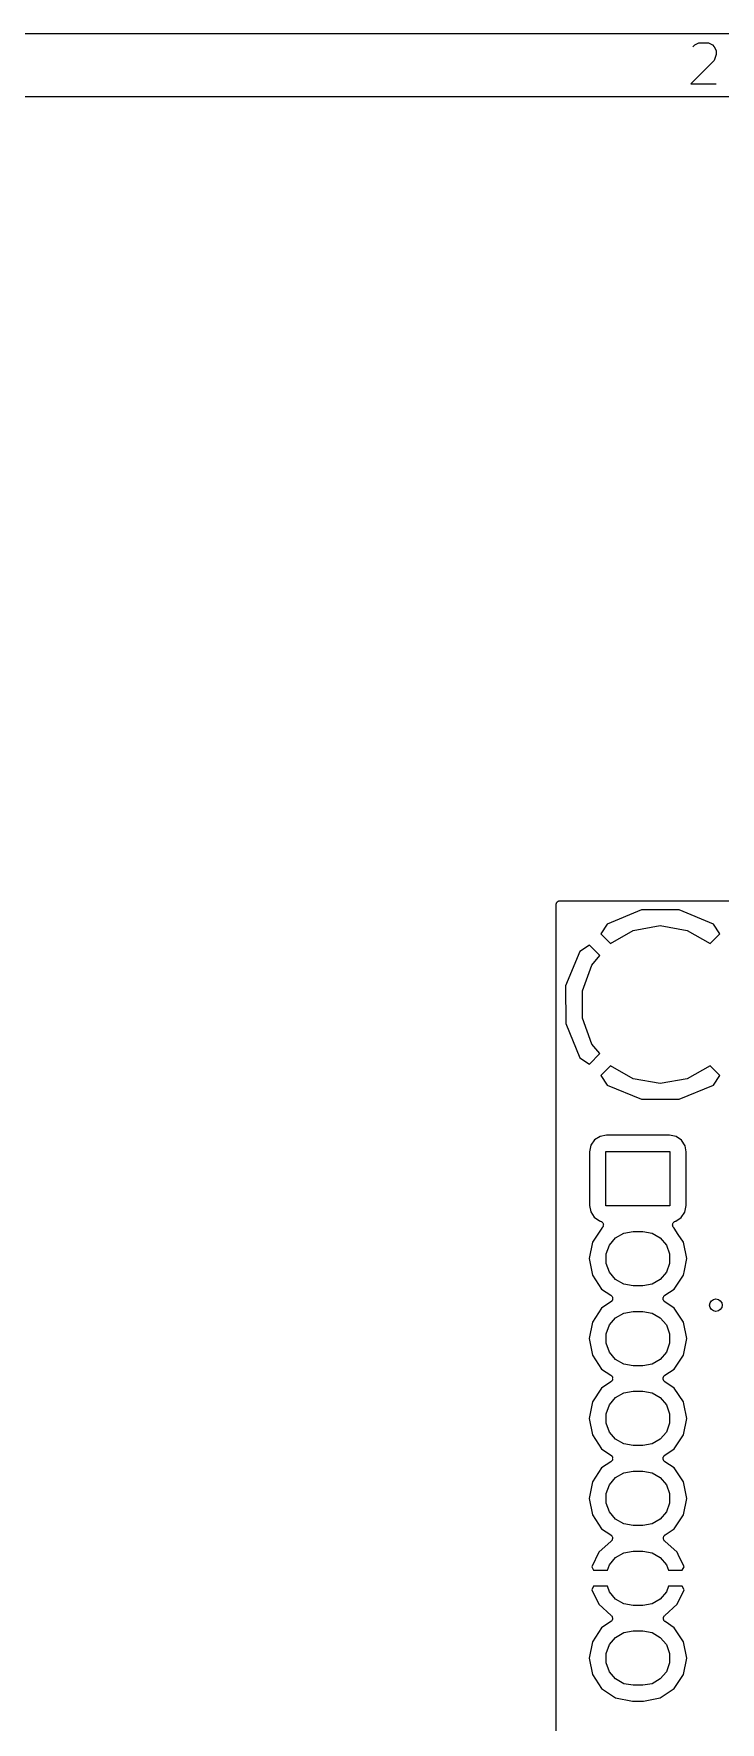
# Model space of a CAD drawing. Extents: x 10 to 287, y -200 to -10.
# Drawn here: x 64.3 to 86.1, y -63.7 to -10 of the extents above; entities that cross this region are included whole.
import ezdxf

# ---------------------------------------------------------------- set-up
doc = ezdxf.new("R2010")
doc.units = 0
doc.header["$MEASUREMENT"] = 0
doc.layers.add('BLACK', color=7, linetype='CONTINUOUS')

msp = doc.modelspace()

# ---------------------------------------------------------------- linework, layer by layer
at = {"layer": 'Black'}
for p, q in [((287.002, -10), (10, -10)), ((85.2476, -10.4119), (85.3095, -10.35)), ((85.3095, -10.35), (85.4333, -10.2881)), ((85.4333, -10.2881), (85.7429, -10.2881)), ((85.7429, -10.2881), (85.8667, -10.35)), ((85.8667, -10.35), (85.9286, -10.4119)), ((85.9286, -10.4119), (85.9905, -10.5357)), ((85.9905, -10.6595), (85.9286, -10.8452)), ((85.9905, -10.5357), (85.9905, -10.6595)), ((85.9286, -10.8452), (85.1857, -11.5881)), ((85.1857, -11.5881), (85.9905, -11.5881)), ((285.002, -12), (12, -12)), ((80.9724, -37.5747), (80.9821, -37.5692)), ((80.9821, -37.5692), (80.993, -37.5673)), ((80.993, -37.5673), (81.0034, -37.5634)), ((81.0034, -37.5634), (81.0146, -37.5634)), ((81.0146, -37.5634), (81.0255, -37.5615)), ((81.0255, -37.5615), (179.374, -37.5615)), ((80.8985, -37.6885), (80.9004, -37.6776)), ((80.8985, -38.6272), (80.8985, -37.6885)), ((80.9004, -37.6665), (80.9042, -37.656)), ((80.9004, -37.6776), (80.9004, -37.6665)), ((80.9042, -37.656), (80.9062, -37.6451)), ((80.9062, -37.6451), (80.9117, -37.6355)), ((80.9117, -37.6355), (80.9155, -37.625)), ((80.9155, -37.625), (80.9227, -37.6165)), ((80.9227, -37.6165), (80.9282, -37.6069)), ((80.9282, -37.6069), (80.9367, -37.5997)), ((80.9367, -37.5997), (80.9439, -37.5912)), ((80.9439, -37.5912), (80.9535, -37.5857)), ((80.9535, -37.5857), (80.962, -37.5785)), ((80.962, -37.5785), (80.9724, -37.5747)), ((83.6113, -37.8552), (82.5205, -38.307)), ((84.8082, -37.8546), (83.6113, -37.8552)), ((85.9019, -38.307), (84.8082, -37.8546)), ((80.8985, -40.2413), (80.8985, -38.6272)), ((82.5205, -38.307), (82.3178, -38.611)), ((82.3178, -38.611), (82.6292, -38.9224)), ((82.6292, -38.9224), (83.3526, -38.5047)), ((83.3526, -38.5047), (84.2112, -38.3533)), ((84.2112, -38.3533), (85.0697, -38.5047)), ((85.0697, -38.5047), (85.7931, -38.9224)), ((85.7931, -38.9224), (86.1045, -38.611)), ((86.1045, -38.611), (85.9019, -38.307)), ((81.6547, -39.1728), (81.2023, -40.2665)), ((81.9586, -38.9702), (81.6547, -39.1728)), ((82.2926, -39.3042), (81.9586, -38.9702)), ((81.7391, -40.4276), (82.0373, -39.6084)), ((82.0373, -39.6084), (82.2926, -39.3042)), ((80.8985, -43.0999), (80.8985, -40.2413)), ((81.2023, -40.2665), (81.2028, -41.4634)), ((81.7391, -41.2994), (81.7391, -40.4276)), ((82.0373, -42.1186), (81.7391, -41.2994)), ((81.2028, -41.4634), (81.6546, -42.5542)), ((82.2926, -42.4229), (82.0373, -42.1186)), ((81.6546, -42.5542), (81.9586, -42.7568)), ((81.9586, -42.7568), (82.2926, -42.4229)), ((82.6292, -42.8047), (82.3178, -43.116)), ((83.3526, -43.2223), (82.6292, -42.8047)), ((85.7931, -42.8047), (85.0697, -43.2223)), ((86.1045, -43.116), (85.7931, -42.8047)), ((80.8985, -48.94), (80.8985, -43.0999)), ((82.3178, -43.116), (82.5205, -43.42)), ((82.5205, -43.42), (83.6141, -43.8724)), ((84.2112, -43.3737), (83.3526, -43.2223)), ((85.0697, -43.2223), (84.2112, -43.3737)), ((84.811, -43.8719), (85.9019, -43.42)), ((85.9019, -43.42), (86.1045, -43.116)), ((83.6141, -43.8724), (84.811, -43.8719)), ((82.2965, -45.0535), (82.1229, -45.1652)), ((82.4958, -45.016), (82.2965, -45.0535)), ((84.5033, -45.016), (82.4958, -45.016)), ((84.7175, -45.0593), (84.5033, -45.016)), ((84.8872, -45.1753), (84.7175, -45.0593)), ((82.0069, -45.3349), (81.9636, -45.5491)), ((81.9636, -45.5491), (81.9636, -47.2518)), ((82.1229, -45.1652), (82.0069, -45.3349)), ((82.484, -47.2636), (82.484, -45.5364)), ((82.484, -45.5364), (84.516, -45.5364)), ((84.516, -45.5364), (84.516, -47.2636)), ((84.9989, -45.3489), (84.8872, -45.1753)), ((85.0364, -45.5482), (84.9989, -45.3489)), ((85.0364, -46.5556), (85.0364, -45.5482)), ((85.0364, -47.2509), (85.0364, -46.5556)), ((81.9636, -47.2518), (82.0011, -47.4511)), ((82.0011, -47.4511), (82.1128, -47.6247)), ((82.1128, -47.6247), (82.2825, -47.7407)), ((82.2825, -47.7407), (82.2986, -47.7439)), ((82.2986, -47.7439), (82.3139, -47.7499)), ((82.3139, -47.7499), (82.3296, -47.7545)), ((82.3296, -47.7545), (82.3343, -47.7579)), ((82.3343, -47.7579), (82.3397, -47.7601)), ((82.3397, -47.7601), (82.352, -47.7709)), ((82.352, -47.7709), (82.3652, -47.7806)), ((84.516, -47.2636), (82.484, -47.2636)), ((84.6522, -47.7727), (84.6653, -47.7615)), ((84.6653, -47.7615), (84.6699, -47.7598)), ((84.6699, -47.7598), (84.6739, -47.7569)), ((84.6739, -47.7569), (84.6905, -47.752)), ((84.6905, -47.752), (84.7012, -47.748)), ((84.7012, -47.748), (84.8771, -47.6348)), ((84.8771, -47.6348), (84.9931, -47.4651)), ((84.9931, -47.4651), (85.0364, -47.2509)), ((82.3488, -47.9694), (82.0504, -48.4161)), ((82.3558, -47.9627), (82.3488, -47.9694)), ((82.3686, -47.9525), (82.3558, -47.9627)), ((82.3652, -47.7806), (82.3684, -47.7854)), ((82.3684, -47.7854), (82.3728, -47.7892)), ((82.3717, -47.9475), (82.3686, -47.9525)), ((82.3759, -47.9435), (82.3717, -47.9475)), ((82.3728, -47.7892), (82.3806, -47.8036)), ((82.3831, -47.9288), (82.3759, -47.9435)), ((82.3806, -47.8036), (82.3897, -47.8172)), ((82.3916, -47.9148), (82.3831, -47.9288)), ((82.3897, -47.8172), (82.3911, -47.8229)), ((82.3911, -47.8229), (82.3938, -47.828)), ((82.3928, -47.9091), (82.3916, -47.9148)), ((82.3954, -47.9039), (82.3928, -47.9091)), ((82.3938, -47.828), (82.3963, -47.8442)), ((82.3971, -47.8877), (82.3954, -47.9039)), ((82.3963, -47.8442), (82.4002, -47.8601)), ((82.4004, -47.8716), (82.3971, -47.8877)), ((82.4002, -47.8601), (82.3995, -47.8659)), ((82.3995, -47.8659), (82.4004, -47.8716)), ((82.5958, -48.5082), (82.7886, -48.2784)), ((82.7886, -48.2784), (83.0483, -48.1285)), ((83.0483, -48.1285), (83.3437, -48.0764)), ((83.3437, -48.0764), (83.6563, -48.0764)), ((83.6563, -48.0764), (83.9517, -48.1285)), ((83.9517, -48.1285), (84.2114, -48.2784)), ((84.2114, -48.2784), (84.4042, -48.5082)), ((84.6031, -47.8722), (84.6039, -47.8673)), ((84.6063, -47.8892), (84.6031, -47.8722)), ((84.6034, -47.8625), (84.6075, -47.8457)), ((84.6039, -47.8673), (84.6034, -47.8625)), ((84.6082, -47.9063), (84.6063, -47.8892)), ((84.6075, -47.8457), (84.6103, -47.8287)), ((84.6103, -47.9107), (84.6082, -47.9063)), ((84.6103, -47.8287), (84.6127, -47.8244)), ((84.6113, -47.9156), (84.6103, -47.9107)), ((84.62, -47.9304), (84.6113, -47.9156)), ((84.6127, -47.8244), (84.6138, -47.8196)), ((84.6138, -47.8196), (84.6234, -47.8053)), ((84.6277, -47.9459), (84.62, -47.9304)), ((84.6234, -47.8053), (84.6319, -47.7902)), ((84.6312, -47.9493), (84.6277, -47.9459)), ((84.6337, -47.9535), (84.6312, -47.9493)), ((84.6319, -47.7902), (84.6356, -47.787)), ((84.6471, -47.9644), (84.6337, -47.9535)), ((84.6356, -47.787), (84.6383, -47.7829)), ((84.6383, -47.7829), (84.6522, -47.7727)), ((84.6493, -47.9665), (84.6471, -47.9644)), ((84.7837, -48.1677), (84.6493, -47.9665)), ((84.9496, -48.4161), (84.7837, -48.1677)), ((84.7837, -48.1677), (84.7837, -48.1677)), ((82.0504, -48.4161), (81.9461, -48.94)), ((82.4932, -48.79), (82.5958, -48.5082)), ((82.4932, -49.09), (82.4932, -48.79)), ((84.4042, -48.5082), (84.5068, -48.79)), ((84.5068, -48.79), (84.5068, -49.09)), ((85.0539, -48.94), (84.9496, -48.4161)), ((80.8985, -61.64), (80.8985, -48.94)), ((81.9461, -48.94), (82.0504, -49.4639)), ((82.5958, -49.3718), (82.4932, -49.09)), ((82.7886, -49.6016), (82.5958, -49.3718)), ((84.4042, -49.3718), (84.2114, -49.6016)), ((84.5068, -49.09), (84.4042, -49.3718)), ((84.9496, -49.4639), (84.9786, -49.3185)), ((84.9786, -49.3185), (85.0539, -48.94)), ((84.9786, -49.3185), (84.9786, -49.3185)), ((82.0504, -49.4639), (82.3471, -49.9081)), ((82.3471, -49.9081), (82.6409, -50.1044)), ((83.0483, -49.7515), (82.7886, -49.6016)), ((83.3437, -49.8036), (83.0483, -49.7515)), ((83.6563, -49.8036), (83.3437, -49.8036)), ((83.9517, -49.7515), (83.6563, -49.8036)), ((84.2114, -49.6016), (83.9517, -49.7515)), ((84.3591, -50.1044), (84.6529, -49.9081)), ((84.6529, -49.9081), (84.9496, -49.4639)), ((82.6409, -50.3156), (82.3471, -50.5119)), ((82.6409, -50.1044), (82.6509, -50.114)), ((82.6509, -50.306), (82.6409, -50.3156)), ((82.6509, -50.114), (82.6621, -50.1222)), ((82.6621, -50.2978), (82.6509, -50.306)), ((82.6621, -50.1222), (82.6667, -50.1291)), ((82.6667, -50.2909), (82.6621, -50.2978)), ((82.6667, -50.1291), (82.6728, -50.1349)), ((82.6728, -50.2851), (82.6667, -50.2909)), ((82.6728, -50.1349), (82.6789, -50.1473)), ((82.6789, -50.2727), (82.6728, -50.2851)), ((82.6789, -50.1473), (82.6866, -50.1589)), ((82.6866, -50.2611), (82.6789, -50.2727)), ((82.6866, -50.1589), (82.6886, -50.167)), ((82.6886, -50.253), (82.6866, -50.2611)), ((82.6886, -50.167), (82.6923, -50.1745)), ((82.6923, -50.2455), (82.6886, -50.253)), ((82.6923, -50.1745), (82.6938, -50.1882)), ((82.6938, -50.2318), (82.6923, -50.2455)), ((82.6938, -50.1882), (82.6971, -50.2017)), ((82.6971, -50.2183), (82.6938, -50.2318)), ((82.6971, -50.2017), (82.6962, -50.21)), ((82.6962, -50.21), (82.6971, -50.2183)), ((84.3029, -50.2017), (84.3062, -50.1882)), ((84.3038, -50.21), (84.3029, -50.2017)), ((84.3029, -50.2183), (84.3038, -50.21)), ((84.3062, -50.2318), (84.3029, -50.2183)), ((84.3062, -50.1882), (84.3077, -50.1745)), ((84.3077, -50.2455), (84.3062, -50.2318)), ((84.3077, -50.1745), (84.3114, -50.167)), ((84.3114, -50.253), (84.3077, -50.2455)), ((84.3114, -50.167), (84.3134, -50.1589)), ((84.3134, -50.2611), (84.3114, -50.253)), ((84.3134, -50.1589), (84.3211, -50.1473)), ((84.3211, -50.2727), (84.3134, -50.2611)), ((84.3211, -50.1473), (84.3272, -50.1349)), ((84.3272, -50.2851), (84.3211, -50.2727)), ((84.3272, -50.1349), (84.3332, -50.1291)), ((84.3332, -50.2909), (84.3272, -50.2851)), ((84.3332, -50.1291), (84.3379, -50.1222)), ((84.3379, -50.2978), (84.3332, -50.2909)), ((84.3379, -50.1222), (84.3491, -50.114)), ((84.3491, -50.306), (84.3379, -50.2978)), ((84.3491, -50.114), (84.3591, -50.1044)), ((84.3591, -50.3156), (84.3491, -50.306)), ((84.6529, -50.5119), (84.3591, -50.3156)), ((82.0504, -50.9561), (81.9461, -51.48)), ((82.3471, -50.5119), (82.0504, -50.9561)), ((82.5958, -51.0482), (82.7886, -50.8184)), ((82.7886, -50.8184), (83.0483, -50.6685)), ((83.0483, -50.6685), (83.3437, -50.6164)), ((83.3437, -50.6164), (83.6563, -50.6164)), ((83.6563, -50.6164), (83.9517, -50.6685)), ((83.9517, -50.6685), (84.2114, -50.8184)), ((84.2114, -50.8184), (84.4042, -51.0482)), ((84.9496, -50.9561), (84.6529, -50.5119)), ((85.0539, -51.48), (84.9496, -50.9561)), ((81.9461, -51.48), (82.0504, -52.0039)), ((82.4932, -51.33), (82.5958, -51.0482)), ((82.4932, -51.63), (82.4932, -51.33)), ((84.4042, -51.0482), (84.5068, -51.33)), ((84.5068, -51.33), (84.5068, -51.63)), ((84.9496, -52.0039), (85.0539, -51.48)), ((82.0504, -52.0039), (82.3471, -52.4481)), ((82.5958, -51.9118), (82.4932, -51.63)), ((82.7886, -52.1416), (82.5958, -51.9118)), ((84.4042, -51.9118), (84.2114, -52.1416)), ((84.5068, -51.63), (84.4042, -51.9118)), ((84.6529, -52.4481), (84.9496, -52.0039)), ((82.3471, -52.4481), (82.6409, -52.6444)), ((83.0483, -52.2915), (82.7886, -52.1416)), ((83.3437, -52.3436), (83.0483, -52.2915)), ((83.6563, -52.3436), (83.3437, -52.3436)), ((83.9517, -52.2915), (83.6563, -52.3436)), ((84.2114, -52.1416), (83.9517, -52.2915)), ((84.3591, -52.6444), (84.6529, -52.4481)), ((82.3471, -53.0519), (82.0504, -53.4961)), ((82.6409, -52.8556), (82.3471, -53.0519)), ((82.6409, -52.6444), (82.6509, -52.654)), ((82.6509, -52.846), (82.6409, -52.8556)), ((82.6509, -52.654), (82.6621, -52.6622)), ((82.6621, -52.8378), (82.6509, -52.846)), ((82.6621, -52.6622), (82.6667, -52.6691)), ((82.6667, -52.8309), (82.6621, -52.8378)), ((82.6667, -52.6691), (82.6728, -52.6749)), ((82.6728, -52.8251), (82.6667, -52.8309)), ((82.6728, -52.6749), (82.6789, -52.6873)), ((82.6789, -52.8127), (82.6728, -52.8251)), ((82.6789, -52.6873), (82.6866, -52.6989)), ((82.6866, -52.8011), (82.6789, -52.8127)), ((82.6866, -52.6989), (82.6886, -52.707)), ((82.6886, -52.793), (82.6866, -52.8011)), ((82.6886, -52.707), (82.6923, -52.7145)), ((82.6923, -52.7855), (82.6886, -52.793)), ((82.6923, -52.7145), (82.6938, -52.7282)), ((82.6938, -52.7718), (82.6923, -52.7855)), ((82.6938, -52.7282), (82.6971, -52.7417)), ((82.6971, -52.7583), (82.6938, -52.7718)), ((82.6971, -52.7417), (82.6962, -52.75)), ((82.6962, -52.75), (82.6971, -52.7583)), ((84.3029, -52.7417), (84.3062, -52.7282)), ((84.3038, -52.75), (84.3029, -52.7417)), ((84.3029, -52.7583), (84.3038, -52.75)), ((84.3062, -52.7718), (84.3029, -52.7583)), ((84.3062, -52.7282), (84.3077, -52.7145)), ((84.3077, -52.7855), (84.3062, -52.7718)), ((84.3077, -52.7145), (84.3114, -52.707)), ((84.3114, -52.793), (84.3077, -52.7855)), ((84.3114, -52.707), (84.3134, -52.6989)), ((84.3134, -52.8011), (84.3114, -52.793)), ((84.3134, -52.6989), (84.3211, -52.6873)), ((84.3211, -52.8127), (84.3134, -52.8011)), ((84.3211, -52.6873), (84.3272, -52.6749)), ((84.3272, -52.8251), (84.3211, -52.8127)), ((84.3272, -52.6749), (84.3332, -52.6691)), ((84.3332, -52.8309), (84.3272, -52.8251)), ((84.3332, -52.6691), (84.3379, -52.6622)), ((84.3379, -52.8378), (84.3332, -52.8309)), ((84.3379, -52.6622), (84.3491, -52.654)), ((84.3491, -52.846), (84.3379, -52.8378)), ((84.3491, -52.654), (84.3591, -52.6444)), ((84.3591, -52.8556), (84.3491, -52.846)), ((84.6529, -53.0519), (84.3591, -52.8556)), ((84.9496, -53.4961), (84.6529, -53.0519)), ((82.0504, -53.4961), (81.9461, -54.02)), ((82.4932, -53.87), (82.5958, -53.5882)), ((82.5958, -53.5882), (82.7886, -53.3584)), ((82.7886, -53.3584), (83.0483, -53.2085)), ((83.0483, -53.2085), (83.3437, -53.1564)), ((83.3437, -53.1564), (83.6563, -53.1564)), ((83.6563, -53.1564), (83.9517, -53.2085)), ((83.9517, -53.2085), (84.2114, -53.3584)), ((84.2114, -53.3584), (84.4042, -53.5882)), ((84.4042, -53.5882), (84.5068, -53.87)), ((84.9603, -53.5499), (84.9496, -53.4961)), ((85.0539, -54.02), (84.9603, -53.5499)), ((81.9461, -54.02), (82.0504, -54.5439)), ((82.4932, -54.17), (82.4932, -53.87)), ((82.5958, -54.4518), (82.4932, -54.17)), ((84.5068, -54.17), (84.4042, -54.4518)), ((84.5068, -53.87), (84.5068, -54.17)), ((84.9496, -54.5439), (85.0539, -54.02)), ((82.0504, -54.5439), (82.3471, -54.9881)), ((82.7886, -54.6816), (82.5958, -54.4518)), ((83.0483, -54.8315), (82.7886, -54.6816)), ((84.2114, -54.6816), (83.9517, -54.8315)), ((84.4042, -54.4518), (84.2114, -54.6816)), ((84.6529, -54.9881), (84.9496, -54.5439)), ((82.3471, -54.9881), (82.6409, -55.1844)), ((82.6409, -55.1844), (82.6509, -55.194)), ((82.6509, -55.194), (82.6621, -55.2022)), ((82.6621, -55.2022), (82.6667, -55.2091)), ((82.6667, -55.2091), (82.6728, -55.2149)), ((82.6728, -55.2149), (82.6789, -55.2273)), ((82.6789, -55.2273), (82.6866, -55.2389)), ((82.6866, -55.2389), (82.6886, -55.247)), ((82.6886, -55.247), (82.6923, -55.2545)), ((82.6923, -55.2545), (82.6938, -55.2682)), ((82.6938, -55.2682), (82.6971, -55.2817)), ((82.6971, -55.2817), (82.6962, -55.29)), ((83.3437, -54.8836), (83.0483, -54.8315)), ((83.6563, -54.8836), (83.3437, -54.8836)), ((83.9517, -54.8315), (83.6563, -54.8836)), ((84.3029, -55.2817), (84.3062, -55.2682)), ((84.3038, -55.29), (84.3029, -55.2817)), ((84.3062, -55.2682), (84.3077, -55.2545)), ((84.3077, -55.2545), (84.3114, -55.247)), ((84.3114, -55.247), (84.3134, -55.2389)), ((84.3134, -55.2389), (84.3211, -55.2273)), ((84.3211, -55.2273), (84.3272, -55.2149)), ((84.3272, -55.2149), (84.3332, -55.2091)), ((84.3332, -55.2091), (84.3379, -55.2022)), ((84.3379, -55.2022), (84.3491, -55.194)), ((84.3491, -55.194), (84.3591, -55.1844)), ((84.3591, -55.1844), (84.6529, -54.9881)), ((82.3471, -55.5919), (82.0504, -56.0361)), ((82.6409, -55.3956), (82.3471, -55.5919)), ((82.6509, -55.386), (82.6409, -55.3956)), ((82.6621, -55.3778), (82.6509, -55.386)), ((82.6667, -55.3709), (82.6621, -55.3778)), ((82.6728, -55.3651), (82.6667, -55.3709)), ((82.6789, -55.3527), (82.6728, -55.3651)), ((82.6866, -55.3411), (82.6789, -55.3527)), ((82.6886, -55.333), (82.6866, -55.3411)), ((82.6923, -55.3255), (82.6886, -55.333)), ((82.6938, -55.3118), (82.6923, -55.3255)), ((82.6971, -55.2983), (82.6938, -55.3118)), ((82.6962, -55.29), (82.6971, -55.2983)), ((82.7886, -55.8984), (83.0483, -55.7485)), ((83.0483, -55.7485), (83.3437, -55.6964)), ((83.3437, -55.6964), (83.6563, -55.6964)), ((83.6563, -55.6964), (83.9517, -55.7485)), ((83.9517, -55.7485), (84.2114, -55.8984)), ((84.3029, -55.2983), (84.3038, -55.29)), ((84.3062, -55.3118), (84.3029, -55.2983)), ((84.3077, -55.3255), (84.3062, -55.3118)), ((84.3114, -55.333), (84.3077, -55.3255)), ((84.3134, -55.3411), (84.3114, -55.333)), ((84.3211, -55.3527), (84.3134, -55.3411)), ((84.3272, -55.3651), (84.3211, -55.3527)), ((84.3332, -55.3709), (84.3272, -55.3651)), ((84.3379, -55.3778), (84.3332, -55.3709)), ((84.3491, -55.386), (84.3379, -55.3778)), ((84.3591, -55.3956), (84.3491, -55.386)), ((84.6529, -55.5919), (84.3591, -55.3956)), ((84.9496, -56.0361), (84.6529, -55.5919)), ((82.0504, -56.0361), (81.9461, -56.56)), ((82.4932, -56.41), (82.5958, -56.1282)), ((82.5958, -56.1282), (82.7886, -55.8984)), ((84.2114, -55.8984), (84.4042, -56.1282)), ((84.4042, -56.1282), (84.5068, -56.41)), ((85.0539, -56.56), (84.9496, -56.0361)), ((81.9461, -56.56), (82.0504, -57.0839)), ((82.4932, -56.71), (82.4932, -56.41)), ((82.5958, -56.9918), (82.4932, -56.71)), ((84.5068, -56.71), (84.4042, -56.9918)), ((84.5068, -56.41), (84.5068, -56.71)), ((84.9496, -57.0839), (85.0538, -56.5603)), ((85.0538, -56.5603), (85.0539, -56.56)), ((85.0538, -56.5603), (85.0538, -56.5603)), ((85.0538, -56.5603), (85.0538, -56.5603)), ((82.0504, -57.0839), (82.3471, -57.5281)), ((82.7886, -57.2216), (82.5958, -56.9918)), ((83.0483, -57.3715), (82.7886, -57.2216)), ((83.3437, -57.4236), (83.0483, -57.3715)), ((83.6563, -57.4236), (83.3437, -57.4236)), ((83.9517, -57.3715), (83.6563, -57.4236)), ((84.2114, -57.2216), (83.9517, -57.3715)), ((84.4042, -56.9918), (84.2114, -57.2216)), ((84.6529, -57.5281), (84.9496, -57.0839)), ((82.6497, -57.9212), (82.2527, -58.2758)), ((82.3471, -57.5281), (82.6356, -57.7209)), ((82.6356, -57.7209), (82.6392, -57.7243)), ((82.6392, -57.7243), (82.6436, -57.7267)), ((82.6436, -57.7267), (82.6551, -57.7395)), ((82.6528, -57.9172), (82.6497, -57.9212)), ((82.6568, -57.9143), (82.6528, -57.9172)), ((82.6551, -57.7395), (82.6675, -57.7514)), ((82.6663, -57.9), (82.6568, -57.9143)), ((82.677, -57.8865), (82.6663, -57.9)), ((82.6675, -57.7514), (82.6697, -57.7558)), ((82.6697, -57.7558), (82.673, -57.7596)), ((82.673, -57.7596), (82.6794, -57.7755)), ((82.6785, -57.8818), (82.677, -57.8865)), ((82.6813, -57.8776), (82.6785, -57.8818)), ((82.6794, -57.7755), (82.687, -57.7909)), ((82.6854, -57.8609), (82.6813, -57.8776)), ((82.6908, -57.8446), (82.6854, -57.8609)), ((82.687, -57.7909), (82.6875, -57.7959)), ((82.6875, -57.7959), (82.6894, -57.8005)), ((82.6894, -57.8005), (82.6899, -57.8177)), ((82.6899, -57.8177), (82.6918, -57.8348)), ((82.6918, -57.8348), (82.6906, -57.8396)), ((82.6906, -57.8396), (82.6908, -57.8446)), ((84.3082, -57.8348), (84.3101, -57.8177)), ((84.3094, -57.8396), (84.3082, -57.8348)), ((84.3092, -57.8446), (84.3094, -57.8396)), ((84.3146, -57.8609), (84.3092, -57.8446)), ((84.3101, -57.8177), (84.3106, -57.8005)), ((84.3106, -57.8005), (84.3125, -57.7959)), ((84.3125, -57.7959), (84.313, -57.7909)), ((84.313, -57.7909), (84.3206, -57.7755)), ((84.3187, -57.8776), (84.3146, -57.8609)), ((84.3215, -57.8818), (84.3187, -57.8776)), ((84.3206, -57.7755), (84.327, -57.7596)), ((84.323, -57.8865), (84.3215, -57.8818)), ((84.3336, -57.9), (84.323, -57.8865)), ((84.327, -57.7596), (84.3303, -57.7558)), ((84.3303, -57.7558), (84.3325, -57.7514)), ((84.3325, -57.7514), (84.3449, -57.7395)), ((84.3432, -57.9143), (84.3336, -57.9)), ((84.3472, -57.9172), (84.3432, -57.9143)), ((84.3449, -57.7395), (84.3564, -57.7267)), ((84.3503, -57.9212), (84.3472, -57.9172)), ((84.7473, -58.2758), (84.3503, -57.9212)), ((84.3564, -57.7267), (84.3608, -57.7243)), ((84.3608, -57.7243), (84.3644, -57.7209)), ((84.3644, -57.7209), (84.6529, -57.5281)), ((82.2527, -58.2758), (82.0321, -58.7338)), ((82.5958, -58.6682), (82.7886, -58.4384)), ((82.7886, -58.4384), (83.0483, -58.2885)), ((83.0483, -58.2885), (83.3437, -58.2364)), ((83.3437, -58.2364), (83.6563, -58.2364)), ((83.6563, -58.2364), (83.9517, -58.2885)), ((83.9517, -58.2885), (84.2114, -58.4384)), ((84.2114, -58.4384), (84.4042, -58.6682)), ((84.7821, -58.3481), (84.7473, -58.2758)), ((84.9679, -58.7338), (84.7821, -58.3481)), ((82.0321, -58.7338), (82.0907, -58.846)), ((82.0907, -58.846), (82.5311, -58.846)), ((82.5311, -58.846), (82.5958, -58.6682)), ((84.4042, -58.6682), (84.4689, -58.846)), ((84.4689, -58.846), (84.9093, -58.846)), ((84.9093, -58.846), (84.9679, -58.7338)), ((82.0907, -59.354), (82.0321, -59.4662)), ((82.0321, -59.4662), (82.2527, -59.9242)), ((82.5311, -59.354), (82.0907, -59.354)), ((82.5958, -59.5318), (82.5311, -59.354)), ((82.7886, -59.7616), (82.5958, -59.5318)), ((84.4042, -59.5318), (84.2114, -59.7616)), ((84.4689, -59.354), (84.4042, -59.5318)), ((84.9093, -59.354), (84.4689, -59.354)), ((84.7473, -59.9242), (84.9679, -59.4662)), ((84.9679, -59.4662), (84.9093, -59.354)), ((82.2527, -59.9242), (82.6497, -60.2788)), ((83.0483, -59.9115), (82.7886, -59.7616)), ((83.3437, -59.9636), (83.0483, -59.9115)), ((83.6563, -59.9636), (83.3437, -59.9636)), ((83.9517, -59.9115), (83.6563, -59.9636)), ((84.2114, -59.7616), (83.9517, -59.9115)), ((84.3503, -60.2788), (84.7473, -59.9242)), ((82.6356, -60.4791), (82.3471, -60.6719)), ((82.6392, -60.4757), (82.6356, -60.4791)), ((82.6436, -60.4733), (82.6392, -60.4757)), ((82.6551, -60.4605), (82.6436, -60.4733)), ((82.6497, -60.2788), (82.6528, -60.2828)), ((82.6528, -60.2828), (82.6568, -60.2857)), ((82.6675, -60.4486), (82.6551, -60.4605)), ((82.6568, -60.2857), (82.6663, -60.3)), ((82.6663, -60.3), (82.677, -60.3135)), ((82.6697, -60.4442), (82.6675, -60.4486)), ((82.673, -60.4404), (82.6697, -60.4442)), ((82.6794, -60.4245), (82.673, -60.4404)), ((82.677, -60.3135), (82.6785, -60.3182)), ((82.6785, -60.3182), (82.6813, -60.3224)), ((82.687, -60.4091), (82.6794, -60.4245)), ((82.6813, -60.3224), (82.6854, -60.3391)), ((82.6854, -60.3391), (82.6908, -60.3554)), ((82.6875, -60.4041), (82.687, -60.4091)), ((82.6894, -60.3995), (82.6875, -60.4041)), ((82.6899, -60.3823), (82.6894, -60.3995)), ((82.6918, -60.3652), (82.6899, -60.3823)), ((82.6908, -60.3554), (82.6906, -60.3604)), ((82.6906, -60.3604), (82.6918, -60.3652)), ((84.3082, -60.3652), (84.3094, -60.3604)), ((84.3101, -60.3823), (84.3082, -60.3652)), ((84.3092, -60.3554), (84.3146, -60.3391)), ((84.3094, -60.3604), (84.3092, -60.3554)), ((84.3106, -60.3995), (84.3101, -60.3823)), ((84.3125, -60.4041), (84.3106, -60.3995)), ((84.313, -60.4091), (84.3125, -60.4041)), ((84.3206, -60.4245), (84.313, -60.4091)), ((84.3146, -60.3391), (84.3187, -60.3224)), ((84.3187, -60.3224), (84.3215, -60.3182)), ((84.327, -60.4404), (84.3206, -60.4245)), ((84.3215, -60.3182), (84.323, -60.3135)), ((84.323, -60.3135), (84.3336, -60.3)), ((84.3303, -60.4442), (84.327, -60.4404)), ((84.3325, -60.4486), (84.3303, -60.4442)), ((84.3449, -60.4605), (84.3325, -60.4486)), ((84.3336, -60.3), (84.3432, -60.2857)), ((84.3432, -60.2857), (84.3472, -60.2828)), ((84.3564, -60.4733), (84.3449, -60.4605)), ((84.3472, -60.2828), (84.3503, -60.2788)), ((84.3608, -60.4757), (84.3564, -60.4733)), ((84.3644, -60.4791), (84.3608, -60.4757)), ((84.6529, -60.6719), (84.3644, -60.4791)), ((82.0504, -61.1161), (81.9461, -61.64)), ((82.3471, -60.6719), (82.0504, -61.1161)), ((82.5958, -61.2082), (82.7886, -60.9784)), ((82.7886, -60.9784), (83.0483, -60.8285)), ((83.0483, -60.8285), (83.3437, -60.7764)), ((83.3437, -60.7764), (83.6563, -60.7764)), ((83.6563, -60.7764), (83.9517, -60.8285)), ((83.9517, -60.8285), (84.2114, -60.9784)), ((84.2114, -60.9784), (84.4042, -61.2082)), ((84.8465, -60.9617), (84.6529, -60.6719)), ((84.9496, -61.1161), (84.8465, -60.9617)), ((84.8465, -60.9617), (84.8465, -60.9617)), ((85.0539, -61.64), (84.9496, -61.1161)), ((80.8985, -67.64), (80.8985, -61.64)), ((81.9461, -61.64), (82.0504, -62.1639)), ((82.4932, -61.49), (82.5958, -61.2082)), ((82.4932, -61.79), (82.4932, -61.49)), ((84.4042, -61.2082), (84.5068, -61.49)), ((84.5068, -61.49), (84.5068, -61.79)), ((84.9496, -62.1639), (85.0539, -61.64)), ((82.0504, -62.1639), (82.3471, -62.6081)), ((82.5958, -62.0718), (82.4932, -61.79)), ((82.7886, -62.3016), (82.5958, -62.0718)), ((84.4042, -62.0718), (84.2114, -62.3016)), ((84.5068, -61.79), (84.4042, -62.0718)), ((84.6529, -62.6081), (84.9496, -62.1639)), ((82.3471, -62.6081), (82.7913, -62.9049)), ((83.0483, -62.4515), (82.7886, -62.3016)), ((83.3437, -62.5036), (83.0483, -62.4515)), ((83.6563, -62.5036), (83.3437, -62.5036)), ((83.9517, -62.4515), (83.6563, -62.5036)), ((84.2114, -62.3016), (83.9517, -62.4515)), ((84.2087, -62.9049), (84.6529, -62.6081)), ((82.7913, -62.9049), (83.3278, -63.0116)), ((83.3278, -63.0116), (83.6722, -63.0116)), ((83.6722, -63.0116), (84.2087, -62.9049))]:
    msp.add_line(p, q, dxfattribs=at)
msp.add_circle((85.979, -50.419), 0.1994, dxfattribs=at)

doc.saveas('drawing.dxf')
